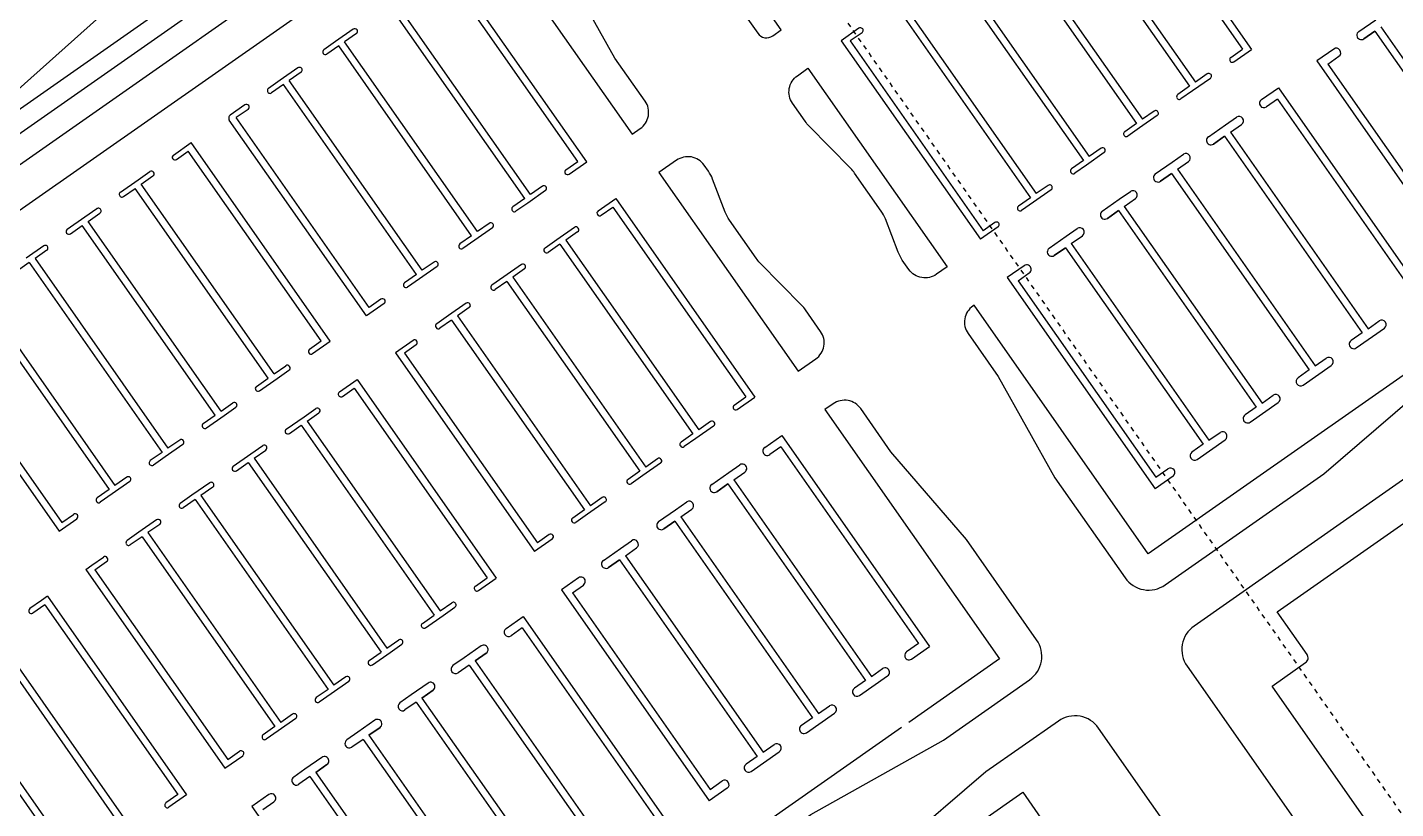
# Model space of a CAD drawing. Header units: millimetres. Extents: x 152904052 to 153933663, y 538271515 to 539240469.
# Drawn here: x 153565854 to 153569656, y 539081960 to 539084131 of the extents above; entities that cross this region are included whole.
import ezdxf

# ---------------------------------------------------------------- set-up
doc = ezdxf.new("R2010")
doc.units = ezdxf.units.MM
doc.linetypes.add('HIDDEN', pattern=[5.08, 2.54, -2.54])
doc.layers.add('BORD', color=7, linetype='Continuous')

msp = doc.modelspace()

# ---------------------------------------------------------------- linework, layer by layer
at = {"layer": 'BORD', "color": 8, "linetype": 'HIDDEN', "ltscale": 5}
msp.add_line((153528346.4, 539140965.7), (153579968.2, 539067242), dxfattribs=at)
at = {"layer": 'BORD', "color": 133}
for points in [[(153569665.9, 539086124.9), (153569538.3, 539086103.3, -0.061322), (153569513.9, 539086102.2), (153569415.1, 539086109.8, 0.061322), (153569390.7, 539086108.7), (153569303.1, 539086093.9, 0.111387), (153569003.9, 539085971.1), (153567419.1, 539084861.4, 0.410613), (153567399.8, 539084749.7), (153567575.3, 539084499), (153567785.4, 539084255.2), (153567883.7, 539084114.8, 0.414214), (153567925.5, 539084107.5), (153567949, 539084123.9), (153567492.1, 539084776.3), (153569084.1, 539085891.1, -0.111229), (153569340.3, 539085996.2), (153569987.5, 539086105.8, -0.204061)], [(153565680.1, 539083516.8), (153567073.6, 539084492.5), (153567534.8, 539083833.9), (153567534.7, 539083833.9), (153567557.3, 539083849.7, 0.414214), (153567570.8, 539083926.2), (153567487, 539084045.9), (153567329.3, 539084327), (153567154.2, 539084577.1, 0.414157), (153567042.8, 539084596.8), (153565618.4, 539083598.9)], [(153570496.4, 539083447.6), (153569096.2, 539082467.1, 0.414214), (153569076.6, 539082355.7), (153569819.5, 539081294.8, 0.414202)], [(153569842.3, 539081544.3), (153569312.8, 539082300.4), (153569406.2, 539082365.8, 0.414214), (153569410.1, 539082388), (153569327, 539082506.7), (153570482.1, 539083315.5)], [(153568283.5, 539082185), (153567836.9, 539081872.2), (153567841.5, 539081865.7, 0.415023), (153567904.3, 539081854.7), (153568031.3, 539081943.6), (153568399.7, 539082150.3), (153568638.9, 539082317.8, 0.414199), (153568658.6, 539082429.2), (153568463.8, 539082707.4), (153568253.9, 539082951.7), (153568170.1, 539083071.4, 0.414214), (153568093.5, 539083084.9), (153568070.5, 539083068.8), (153568555.9, 539082375.7), (153568304, 539082199.3)], [(153569573.7, 539081122.7), (153568830.9, 539082183.5, 0.414214), (153568719.5, 539082203.2), (153568517.9, 539082062.1), (153568274.2, 539081852.3)], [(153568177.6, 539081695.5), (153568620.2, 539082005.4), (153568704.2, 539081885.4, 0.414521)]]:
    msp.add_lwpolyline(points, format="xyb", dxfattribs=at)
at = {"layer": 'BORD', "color": 137}
msp.add_lwpolyline([(153568963.7, 539086028.5), (153565576.7, 539083656.3), (153565471.1, 539083576.7), (153565410.9, 539083527.4, 0.00001), (153565410.9, 539083527.4, 0.092426), (153565220.2, 539083301.6), (153564904.4, 539082745.9, 0.204061), (153564841.3, 539082196.3), (153564974, 539081748.9, -0.322613), (153564873.3, 539081460.3), (153564632.9, 539081292, 0.217785), (153564508.4, 539081009.7), (153564514, 539080592.5, 0.017269), (153564532.7, 539080257.2, 0.130885), (153564620.4, 539080017.5), (153564708.4, 539079891.8, 0.400928), (153565177.8, 539079802.5), (153565449.2, 539079992.6, -1.030065), (153565455.9, 539079984.7, 0.893261), (153566511.5, 539078789.2), (153568124.2, 539079918.5, -0.846295), (153568131.1, 539079911.2), (153567973.8, 539079705.5, -0.075619)], format="xyb", dxfattribs=at)
at = {"layer": 'BORD', "color": 137, "flags": 128}
msp.add_lwpolyline([(153566445.7, 539084510.4), (153565680.4, 539083827.3, 0.942757), (153565695.2, 539083808.5), (153567181.4, 539084849.2)], format="xyb", dxfattribs=at)
at = {"layer": 'BORD', "color": 133, "flags": 128}
for points in [[(153568861.7, 539084598.2), (153569231.1, 539084070.6)], [(153568869.5, 539084621.9), (153569256.1, 539084069.8)], [(153568714.3, 539084494.9), (153569083.6, 539083967.4)], [(153568730.6, 539084506.4), (153569100, 539083978.9)], [(153568583.2, 539084403.1), (153568952.6, 539083875.6)], [(153568566.8, 539084391.7), (153568936.2, 539083864.1)], [(153567408.6, 539083757.7), (153567022, 539084309.8)], [(153568419.4, 539084288.4), (153568788.7, 539083760.9)], [(153568435.7, 539084299.9), (153568805.1, 539083772.4)], [(153567383.6, 539083758.5), (153567014.3, 539084286.1)], [(153567236.2, 539083655.3), (153566866.8, 539084182.8)], [(153567252.6, 539083666.8), (153566883.2, 539084194.3)], [(153568271.9, 539084185.2), (153568641.3, 539083657.7)], [(153568288.3, 539084196.7), (153568657.7, 539083669.1)], [(153566759.9, 539084126.3), (153566710.8, 539084091.9)], [(153566768.5, 539084114), (153566735.8, 539084091.1)], [(153568165, 539084128.6), (153568115.9, 539084094.2)], [(153568173.6, 539084116.4), (153568140.9, 539084093.4)], [(153569598.7, 539084121), (153569981.3, 539083574.6)], [(153569615.1, 539084132.5), (153569997.6, 539083586.1)], [(153566710.8, 539084091.9), (153566678, 539084068.9)], [(153566719.4, 539084079.6), (153566686.6, 539084056.6)], [(153567088.8, 539083552.1), (153566719.4, 539084079.6)], [(153567105.1, 539083563.5), (153566735.8, 539084091.1)], [(153568115.9, 539084094.2), (153568502.5, 539083542.1)], [(153568140.9, 539084093.4), (153568510.2, 539083565.9)], [(153569198.3, 539084047.7), (153569231.1, 539084070.6)], [(153569206.9, 539084035.4), (153569256.1, 539084069.8)], [(153569484.4, 539084071), (153569437.1, 539084037.9)], [(153569437.1, 539084037.9), (153569848, 539083451.2)], [(153569467.6, 539084029.2), (153569498.5, 539084050.8)], [(153569467.6, 539084029.2), (153569850.2, 539083482.8)], [(153566557.2, 539083984.3), (153566524.4, 539083961.4)], [(153566606.3, 539084018.7), (153566557.2, 539083984.3)], [(153566614.9, 539084006.5), (153566582.2, 539083983.5)], [(153566951.5, 539083456), (153566582.2, 539083983.5)], [(153569141.4, 539083989.5), (153569092.2, 539083955.1)], [(153569132.8, 539084001.8), (153569100, 539083978.9)], [(153566565.8, 539083972), (153566533, 539083949.1)], [(153566935.2, 539083444.5), (153566565.8, 539083972)], [(153569083.6, 539083967.4), (153569050.9, 539083944.4)], [(153569092.2, 539083955.1), (153569059.5, 539083932.2)], [(153569283.4, 539083930.3), (153569330.6, 539083963.3)], [(153569330.6, 539083963.3), (153569741.5, 539083376.6)], [(153566458.9, 539083915.5), (153566417.9, 539083886.8)], [(153569328.4, 539083931.7), (153569297.5, 539083910.1)], [(153569328.4, 539083931.7), (153569710.9, 539083385.3)], [(153566796.3, 539083329), (153566415.5, 539083872.9)], [(153566467.5, 539083903.2), (153566434.7, 539083880.3)], [(153566804.1, 539083352.7), (153566434.7, 539083880.3)], [(153568993.9, 539083886.3), (153568944.8, 539083851.9)], [(153568985.3, 539083898.6), (153568952.6, 539083875.6)], [(153569183.2, 539083860.1), (153569214.1, 539083881.7)], [(153568936.2, 539083864.1), (153568903.4, 539083841.2)], [(153568944.8, 539083851.9), (153568912, 539083828.9)], [(153569197.3, 539083839.9), (153569228.2, 539083861.6)], [(153569197.3, 539083839.9), (153569579.9, 539083293.6)], [(153566260.2, 539083776.4), (153566309.4, 539083810.8)], [(153566696, 539083258.7), (153566309.4, 539083810.8)], [(153568837.9, 539083795.3), (153568805.1, 539083772.4)], [(153569180.9, 539083828.5), (153569563.5, 539083282.1)], [(153566268.8, 539083764.1), (153566301.6, 539083787.1)], [(153566671, 539083259.5), (153566301.6, 539083787.1)], [(153567350.9, 539083735.6), (153567383.6, 539083758.5)], [(153567359.5, 539083723.3), (153567408.6, 539083757.7)], [(153568788.7, 539083760.9), (153568756, 539083738)], [(153568846.5, 539083783), (153568797.4, 539083748.6)], [(153569035.7, 539083756.8), (153569066.6, 539083778.5)], [(153569049.9, 539083736.7), (153569080.7, 539083758.3)], [(153566161.9, 539083707.6), (153566194.7, 539083730.5)], [(153566170.5, 539083695.3), (153566203.3, 539083718.2)], [(153568797.4, 539083748.6), (153568764.6, 539083725.7)], [(153569033.5, 539083725.2), (153569416, 539083178.9)], [(153569049.9, 539083736.7), (153569432.4, 539083190.3)], [(153566112.8, 539083673.2), (153566161.9, 539083707.6)], [(153566121.4, 539083660.9), (153566154.2, 539083683.8)], [(153566523.5, 539083156.3), (153566154.2, 539083683.8)], [(153566539.9, 539083167.8), (153566170.5, 539083695.3)], [(153567285.3, 539083689.7), (153567252.6, 539083666.8)], [(153568699.1, 539083679.8), (153568649.9, 539083645.4)], [(153568690.5, 539083692.1), (153568657.7, 539083669.1)], [(153567236.2, 539083655.3), (153567203.4, 539083632.4)], [(153567244.8, 539083643), (153567212, 539083620.1)], [(153567294, 539083677.4), (153567244.8, 539083643)], [(153567440.2, 539083621.1), (153567489.3, 539083655.5)], [(153567489.3, 539083655.5), (153567875.9, 539083103.4)], [(153568641.3, 539083657.7), (153568608.5, 539083634.7)], [(153568649.9, 539083645.4), (153568617.1, 539083622.4)], [(153568888.3, 539083653.6), (153568919.2, 539083675.2)], [(153568902.4, 539083633.5), (153568933.3, 539083655.1)], [(153565965.3, 539083569.9), (153566014.5, 539083604.3)], [(153566014.5, 539083604.3), (153566047.3, 539083627.3)], [(153566023.1, 539083592), (153566055.9, 539083615)], [(153567448.8, 539083608.8), (153567481.6, 539083631.8)], [(153567481.6, 539083631.8), (153567850.9, 539083104.2)], [(153568886, 539083622), (153569268.6, 539083075.6)], [(153568902.4, 539083633.5), (153569285, 539083087.1)], [(153565973.9, 539083557.6), (153566006.7, 539083580.6)], [(153566376.1, 539083053), (153566006.7, 539083580.6)], [(153566392.5, 539083064.5), (153566023.1, 539083592)], [(153567146.5, 539083574.2), (153567097.4, 539083539.8)], [(153567137.9, 539083586.5), (153567105.1, 539083563.5)], [(153567374.7, 539083575.2), (153567325.5, 539083540.8)], [(153568551.6, 539083576.5), (153568502.5, 539083542.1)], [(153568543, 539083588.8), (153568510.2, 539083565.9)], [(153568740.9, 539083550.4), (153568771.7, 539083572)], [(153567088.8, 539083552.1), (153567056, 539083529.1)], [(153567097.4, 539083539.8), (153567064.6, 539083516.8)], [(153567325.5, 539083540.8), (153567292.7, 539083517.9)], [(153567334.1, 539083528.5), (153567301.3, 539083505.6)], [(153567334.1, 539083528.5), (153567703.5, 539083001)], [(153567383.3, 539083562.9), (153567350.5, 539083540)], [(153567350.5, 539083540), (153567719.9, 539083012.5)], [(153568755, 539083530.2), (153568785.8, 539083551.8)], [(153568755, 539083530.2), (153569137.5, 539082983.8)], [(153565899.8, 539083524), (153565850.7, 539083489.6)], [(153565908.4, 539083511.7), (153565875.6, 539083488.8)], [(153565875.6, 539083488.8), (153566245, 539082961.3)], [(153568738.6, 539083518.7), (153569121.1, 539082972.4)], [(153565859.3, 539083477.3), (153565826.5, 539083454.4)], [(153565859.3, 539083477.3), (153566228.6, 539082949.8)], [(153566992.9, 539083466.6), (153566943.8, 539083432.2)], [(153566984.3, 539083478.9), (153566951.5, 539083456)], [(153567227.2, 539083472), (153567178.1, 539083437.6)], [(153567235.8, 539083459.7), (153567203.1, 539083436.8)], [(153568624.3, 539083468.7), (153568577, 539083435.6)], [(153566935.2, 539083444.5), (153566902.4, 539083421.6)], [(153566943.8, 539083432.2), (153566911, 539083409.3)], [(153567178.1, 539083437.6), (153567145.3, 539083414.6)], [(153567186.7, 539083425.3), (153567153.9, 539083402.3)], [(153567186.7, 539083425.3), (153567556.1, 539082897.8)], [(153567203.1, 539083436.8), (153567572.4, 539082909.2)], [(153568577, 539083435.6), (153568987.9, 539082848.9)], [(153568607.5, 539083427), (153568638.4, 539083448.6)], [(153568607.5, 539083427), (153568990.1, 539082880.6)], [(153565711.8, 539083374.1), (153566081.2, 539082846.6)], [(153565728.2, 539083385.6), (153566097.6, 539082858)], [(153566836.9, 539083375.7), (153566804.1, 539083352.7)], [(153566845.5, 539083363.4), (153566796.3, 539083329)], [(153567073.6, 539083364.4), (153567024.5, 539083330)], [(153567082.2, 539083352.2), (153567049.5, 539083329.2)], [(153567024.5, 539083330), (153566991.7, 539083307.1)], [(153567033.1, 539083317.7), (153567000.3, 539083294.8)], [(153567033.1, 539083317.7), (153567402.5, 539082790.2)], [(153567049.5, 539083329.2), (153567418.8, 539082801.7)], [(153569579.9, 539083293.6), (153569610.7, 539083315.2)], [(153565569, 539083264.3), (153565942.4, 539082731)], [(153565593.9, 539083263.5), (153565950.1, 539082754.8)], [(153566926.2, 539083261.2), (153566877, 539083226.8)], [(153569563.5, 539083282.1), (153569532.6, 539083260.5)], [(153569546.8, 539083240.3), (153569624.9, 539083294.9)], [(153566638.2, 539083236.6), (153566671, 539083259.5)], [(153566646.8, 539083224.3), (153566696, 539083258.7)], [(153566877, 539083226.8), (153567263.6, 539082674.7)], [(153566934.8, 539083248.9), (153566902, 539083226)], [(153566902, 539083226), (153567271.4, 539082698.4)], [(153566539.9, 539083167.8), (153566572.7, 539083190.7)], [(153569399.4, 539083137), (153569477.4, 539083191.7)], [(153569432.4, 539083190.3), (153569463.3, 539083211.9)], [(153566490.8, 539083133.3), (153566523.5, 539083156.3)], [(153566499.4, 539083121.1), (153566548.5, 539083155.5)], [(153566548.5, 539083155.5), (153566581.3, 539083178.4)], [(153566721.4, 539083117.8), (153566770.5, 539083152.2)], [(153566770.5, 539083152.2), (153567157.1, 539082600.1)], [(153569416, 539083178.9), (153569385.2, 539083157.3)], [(153566730, 539083105.5), (153566762.8, 539083128.5)], [(153566762.8, 539083128.5), (153567132.1, 539082600.9)], [(153569285, 539083087.1), (153569315.8, 539083108.7)], [(153566392.5, 539083064.5), (153566425.2, 539083087.5)], [(153566401.1, 539083052.2), (153566433.8, 539083075.2)], [(153566623.1, 539083049), (153566655.9, 539083071.9)], [(153567818.2, 539083081.3), (153567850.9, 539083104.2)], [(153567826.8, 539083069), (153567875.9, 539083103.4)], [(153569268.6, 539083075.6), (153569237.8, 539083054)], [(153569251.9, 539083033.8), (153569330, 539083088.5)], [(153566343.3, 539083030.1), (153566376.1, 539083053)], [(153566351.9, 539083017.8), (153566401.1, 539083052.2)], [(153566573.9, 539083014.6), (153566623.1, 539083049)], [(153566631.7, 539083036.7), (153566664.5, 539083059.6)], [(153566631.7, 539083036.7), (153567001.1, 539082509.2)], [(153567752.6, 539083035.4), (153567719.9, 539083012.5)], [(153566582.5, 539083002.3), (153566615.3, 539083025.2)], [(153566615.3, 539083025.2), (153566984.7, 539082497.7)], [(153567703.5, 539083001), (153567670.7, 539082978.1)], [(153567761.3, 539083023.1), (153567712.1, 539082988.7)], [(153567903.3, 539082963.9), (153567950.5, 539082996.9)], [(153567950.5, 539082996.9), (153568361.3, 539082410.2)], [(153569137.5, 539082983.8), (153569168.4, 539083005.4)], [(153566286.4, 539082971.9), (153566237.2, 539082937.5)], [(153566277.8, 539082984.2), (153566245, 539082961.3)], [(153566475.6, 539082945.7), (153566508.4, 539082968.7)], [(153566484.2, 539082933.4), (153566517, 539082956.4)], [(153567712.1, 539082988.7), (153567679.3, 539082965.8)], [(153567948.2, 539082965.3), (153567917.4, 539082943.7)], [(153567948.2, 539082965.3), (153568330.8, 539082419)], [(153569121.1, 539082972.4), (153569090.3, 539082950.8)], [(153569104.5, 539082930.5), (153569182.5, 539082985.2)], [(153566228.6, 539082949.8), (153566195.9, 539082926.9)], [(153566237.2, 539082937.5), (153566204.5, 539082914.6)], [(153566426.5, 539082911.3), (153566475.6, 539082945.7)], [(153566435.1, 539082899), (153566467.9, 539082922)], [(153566467.9, 539082922), (153566837.2, 539082394.4)], [(153566484.2, 539082933.4), (153566853.6, 539082405.9)], [(153567613.8, 539082919.9), (153567564.7, 539082885.5)], [(153567605.2, 539082932.2), (153567572.4, 539082909.2)], [(153566130.3, 539082881), (153566097.6, 539082858)], [(153567556.1, 539082897.8), (153567523.3, 539082874.8)], [(153567564.7, 539082885.5), (153567531.9, 539082862.5)], [(153567803.1, 539082893.7), (153567833.9, 539082915.3)], [(153567817.2, 539082873.6), (153567848, 539082895.2)], [(153569037.8, 539082883.8), (153568987.9, 539082848.9)], [(153568990.1, 539082880.6), (153569023.6, 539082904.1)], [(153566081.2, 539082846.6), (153566048.4, 539082823.6)], [(153566138.9, 539082868.7), (153566089.8, 539082834.3)], [(153566361, 539082865.4), (153566311.8, 539082831)], [(153566369.6, 539082853.1), (153566336.8, 539082830.2)], [(153567800.8, 539082862.1), (153568183.3, 539082315.7)], [(153567817.2, 539082873.6), (153568199.7, 539082327.2)], [(153566089.8, 539082834.3), (153566057, 539082811.3)], [(153566311.8, 539082831), (153566279, 539082808.1)], [(153566320.4, 539082818.7), (153566287.6, 539082795.8)], [(153566320.4, 539082818.7), (153566689.8, 539082291.2)], [(153566336.8, 539082830.2), (153566706.2, 539082302.7)], [(153567460.2, 539082812.3), (153567411.1, 539082777.9)], [(153567451.6, 539082824.6), (153567418.8, 539082801.7)], [(153567655.6, 539082790.5), (153567686.5, 539082812.1)], [(153565950.1, 539082754.8), (153565982.9, 539082777.7)], [(153567402.5, 539082790.2), (153567369.7, 539082767.3)], [(153567411.1, 539082777.9), (153567378.3, 539082755)], [(153567669.7, 539082770.3), (153567700.6, 539082791.9)], [(153567669.7, 539082770.3), (153568052.3, 539082223.9)], [(153565942.4, 539082731), (153565991.5, 539082765.4)], [(153566164.4, 539082727.8), (153566131.6, 539082704.8)], [(153566213.5, 539082762.2), (153566164.4, 539082727.8)], [(153566222.1, 539082749.9), (153566189.4, 539082727)], [(153567653.3, 539082758.8), (153568035.9, 539082212.5)], [(153566173, 539082715.5), (153566140.2, 539082692.5)], [(153566173, 539082715.5), (153566542.4, 539082188)], [(153566189.4, 539082727), (153566558.7, 539082199.4)], [(153567312.8, 539082709.1), (153567263.6, 539082674.7)], [(153567304.2, 539082721.4), (153567271.4, 539082698.4)], [(153567502, 539082682.9), (153567532.9, 539082704.5)], [(153566033.3, 539082636), (153566066.1, 539082658.9)], [(153567516.1, 539082662.8), (153567547, 539082684.4)], [(153567516.1, 539082662.8), (153567898.7, 539082116.4)], [(153566016.9, 539082624.5), (153566033.3, 539082636)], [(153566016.9, 539082624.5), (153566403.5, 539082072.4)], [(153566041.9, 539082623.7), (153566074.7, 539082646.7)], [(153566041.9, 539082623.7), (153566411.3, 539082096.2)], [(153567499.7, 539082651.3), (153567882.3, 539082104.9)], [(153567099.4, 539082578), (153567132.1, 539082600.9)], [(153567108, 539082565.7), (153567157.1, 539082600.1)], [(153567385.4, 539082601.3), (153567338.2, 539082568.2)], [(153567368.7, 539082559.5), (153567399.5, 539082581.1)], [(153565894, 539082538.5), (153565861.3, 539082515.6)], [(153565910.4, 539082550), (153565894, 539082538.5)], [(153565910.4, 539082550), (153566297, 539081997.9)], [(153567338.2, 539082568.2), (153567749, 539081981.5)], [(153567368.7, 539082559.5), (153567751.2, 539082013.1)], [(153565902.6, 539082526.2), (153565869.9, 539082503.3)], [(153565902.6, 539082526.2), (153566272, 539081998.7)], [(153567001.1, 539082509.2), (153567033.8, 539082532.1)], [(153567009.7, 539082496.9), (153567042.4, 539082519.8)], [(153566951.9, 539082474.7), (153566984.7, 539082497.7)], [(153566960.5, 539082462.5), (153567009.7, 539082496.9)], [(153567184.5, 539082460.6), (153567231.7, 539082493.6)], [(153567229.4, 539082462), (153567198.6, 539082440.4)], [(153567229.4, 539082462), (153567612, 539081915.6)], [(153567231.7, 539082493.6), (153567642.5, 539081906.9)], [(153565771.6, 539082434.4), (153566141, 539081906.9)], [(153566853.6, 539082405.9), (153566886.4, 539082428.9)], [(153565755.2, 539082423), (153566124.6, 539081895.4)], [(153566804.5, 539082371.5), (153566837.2, 539082394.4)], [(153566813.1, 539082359.2), (153566862.2, 539082393.6)], [(153566862.2, 539082393.6), (153566895, 539082416.6)], [(153568330.8, 539082419), (153568297.3, 539082395.5)], [(153568311.4, 539082375.3), (153568361.3, 539082410.2)], [(153567067.9, 539082378.9), (153567037, 539082357.3)], [(153567082, 539082358.8), (153567051.1, 539082337.1)], [(153567082, 539082358.8), (153567464.5, 539081812.4)], [(153567098.3, 539082370.2), (153567480.9, 539081823.9)], [(153568199.7, 539082327.2), (153568230.6, 539082348.8)], [(153565607.8, 539082319.7), (153565977.1, 539081792.2)], [(153565624.1, 539082331.2), (153565993.5, 539081803.7)], [(153566747.6, 539082313.3), (153566698.4, 539082278.9)], [(153566738.9, 539082325.6), (153566706.2, 539082302.7)], [(153568183.3, 539082315.7), (153568152.5, 539082294.1)], [(153568166.7, 539082273.9), (153568244.7, 539082328.6)], [(153566689.8, 539082291.2), (153566657, 539082268.3)], [(153566698.4, 539082278.9), (153566665.6, 539082256)], [(153566920.4, 539082275.7), (153566889.5, 539082254)], [(153566934.5, 539082255.5), (153566903.6, 539082233.9)], [(153566934.5, 539082255.5), (153567317.1, 539081709.2)], [(153566950.9, 539082267), (153567333.5, 539081720.6)], [(153568052.3, 539082223.9), (153568083.1, 539082245.5)], [(153566600.1, 539082210.1), (153566551, 539082175.7)], [(153566591.5, 539082222.4), (153566558.7, 539082199.4)], [(153568035.9, 539082212.5), (153568005.1, 539082190.9)], [(153568019.2, 539082170.6), (153568097.3, 539082225.3)], [(153566542.4, 539082188), (153566509.6, 539082165)], [(153566551, 539082175.7), (153566518.2, 539082152.7)], [(153566773, 539082172.4), (153566742.1, 539082150.8)], [(153566803.5, 539082163.8), (153567186, 539081617.4)], [(153566787.1, 539082152.3), (153566756.2, 539082130.7)], [(153566787.1, 539082152.3), (153567169.6, 539081605.9)], [(153567898.7, 539082116.4), (153567929.5, 539082138)], [(153566403.5, 539082072.4), (153566452.7, 539082106.8)], [(153566411.3, 539082096.2), (153566444.1, 539082119.1)], [(153567882.3, 539082104.9), (153567851.5, 539082083.3)], [(153567865.6, 539082063.1), (153567943.7, 539082117.8)], [(153566625.5, 539082069.2), (153566594.6, 539082047.6)], [(153566639.6, 539082049), (153566608.7, 539082027.4)], [(153566639.6, 539082049), (153567022.2, 539081502.7)], [(153566656, 539082060.5), (153567038.6, 539081514.1)], [(153567798.9, 539082016.4), (153567749, 539081981.5)], [(153567751.2, 539082013.1), (153567784.8, 539082036.6)], [(153566272, 539081998.7), (153566239.3, 539081975.7)], [(153566297, 539081997.9), (153566247.9, 539081963.4)], [(153566525.3, 539081999), (153566478.1, 539081965.9)], [(153566508.6, 539081957.3), (153566539.4, 539081978.9)], [(153566478.1, 539081965.9), (153566888.9, 539081379.2)]]:
    msp.add_lwpolyline(points, dxfattribs=at)
at = {"layer": 'BORD', "color": 133}
for points in [[(153569553.7, 539084119.5), (153569601, 539084152.6)], [(153569136, 539083827), (153569183.2, 539083860.1)], [(153568988.5, 539083723.8), (153569035.7, 539083756.8)], [(153568841.1, 539083620.5), (153568888.3, 539083653.6)], [(153568693.6, 539083517.3), (153568740.9, 539083550.4)], [(153567755.8, 539082860.6), (153567803.1, 539082893.7)], [(153567608.4, 539082757.4), (153567655.6, 539082790.5)], [(153567454.8, 539082649.8), (153567502, 539082682.9)], [(153567115.1, 539082412), (153567067.9, 539082378.9)], [(153566967.6, 539082308.7), (153566920.4, 539082275.7)], [(153566820.2, 539082205.5), (153566773, 539082172.4)], [(153566672.7, 539082102.2), (153566625.5, 539082069.2)]]:
    msp.add_lwpolyline(points, dxfattribs=at)
at = {"layer": 'BORD', "color": 133, "flags": 128}
for points in [[(153566768.5, 539084114, 1), (153566759.9, 539084126.3)], [(153568173.6, 539084116.4, 1), (153568165, 539084128.6)], [(153569553.7, 539084119.5, 1.004253), (153569567.8, 539084099.4)], [(153566678, 539084068.9, 1), (153566686.6, 539084056.6)], [(153569498.5, 539084050.8, 1), (153569484.3, 539084071)], [(153569198.3, 539084047.7, 1), (153569206.9, 539084035.4)], [(153566614.9, 539084006.5, 1), (153566606.3, 539084018.7)], [(153569141.4, 539083989.5, 1), (153569132.8, 539084001.8)], [(153566524.4, 539083961.4, 1), (153566533, 539083949.1)], [(153569050.9, 539083944.4, 1), (153569059.5, 539083932.2)], [(153566467.5, 539083903.2, 1), (153566458.9, 539083915.5)], [(153569283.4, 539083930.3, 1), (153569297.5, 539083910.1)], [(153566417.9, 539083886.8, 0.414214), (153566415.5, 539083872.9)], [(153568993.9, 539083886.3, 1), (153568985.3, 539083898.6)], [(153569228.2, 539083861.6, 1), (153569214.1, 539083881.7)], [(153568903.4, 539083841.2, 1), (153568912, 539083828.9)], [(153568846.5, 539083783, 1), (153568837.9, 539083795.3)], [(153569136, 539083827, 1.004253), (153569150.1, 539083806.9)], [(153566260.2, 539083776.4, 1), (153566268.8, 539083764.1)], [(153569080.7, 539083758.3, 1), (153569066.6, 539083778.5)], [(153566203.3, 539083718.2, 1), (153566194.7, 539083730.5)], [(153567350.9, 539083735.6, 1), (153567359.5, 539083723.3)], [(153568756, 539083738, 1), (153568764.6, 539083725.7)], [(153568988.5, 539083723.8, 1.004253), (153569002.6, 539083703.6)], [(153567294, 539083677.4, 1), (153567285.3, 539083689.7)], [(153568699.1, 539083679.8, 1), (153568690.5, 539083692.1)], [(153566112.8, 539083673.2, 1), (153566121.4, 539083660.9)], [(153568933.3, 539083655.1, 1), (153568919.2, 539083675.2)], [(153566055.9, 539083615, 1), (153566047.3, 539083627.3)], [(153567203.4, 539083632.4, 1), (153567212, 539083620.1)], [(153567440.2, 539083621.1, 1), (153567448.8, 539083608.8)], [(153568608.5, 539083634.7, 1), (153568617.1, 539083622.4)], [(153568841.1, 539083620.5, 1.004253), (153568855.2, 539083600.4)], [(153565965.3, 539083569.9, 1), (153565973.9, 539083557.6)], [(153567146.5, 539083574.2, 1), (153567137.9, 539083586.5)], [(153567383.3, 539083562.9, 1), (153567374.7, 539083575.2)], [(153568551.6, 539083576.5, 1), (153568543, 539083588.8)], [(153568785.8, 539083551.8, 1), (153568771.7, 539083572)], [(153567056, 539083529.1, 1), (153567064.6, 539083516.8)], [(153565908.4, 539083511.7, 1), (153565899.8, 539083524)], [(153567292.7, 539083517.9, 1), (153567301.3, 539083505.6)], [(153568693.6, 539083517.3, 1.004253), (153568707.7, 539083497.1)], [(153566992.9, 539083466.6, 1), (153566984.3, 539083478.9)], [(153567235.8, 539083459.7, 1), (153567227.2, 539083472)], [(153568638.4, 539083448.6, 1), (153568624.2, 539083468.8)], [(153566902.4, 539083421.6, 1), (153566911, 539083409.3)], [(153567145.3, 539083414.6, 1), (153567153.9, 539083402.3)], [(153566845.5, 539083363.4, 1), (153566836.9, 539083375.7)], [(153567082.2, 539083352.2, 1), (153567073.6, 539083364.4)], [(153566991.7, 539083307.1, 1), (153567000.3, 539083294.8)], [(153569624.9, 539083294.9, 1), (153569610.7, 539083315.2)], [(153566934.8, 539083248.9, 1), (153566926.2, 539083261.2)], [(153569532.6, 539083260.5, 1), (153569546.8, 539083240.3)], [(153566638.2, 539083236.6, 1), (153566646.8, 539083224.3)], [(153566581.3, 539083178.4, 1), (153566572.7, 539083190.7)], [(153569477.4, 539083191.7, 1), (153569463.3, 539083211.9)], [(153569385.2, 539083157.3, 1), (153569399.4, 539083137)], [(153566490.8, 539083133.3, 1), (153566499.4, 539083121.1)], [(153566721.4, 539083117.8, 1), (153566730, 539083105.5)], [(153569330, 539083088.5, 1), (153569315.8, 539083108.7)], [(153566433.8, 539083075.2, 1), (153566425.2, 539083087.5)], [(153566664.5, 539083059.6, 1), (153566655.9, 539083071.9)], [(153567818.2, 539083081.3, 1), (153567826.8, 539083069)], [(153567761.3, 539083023.1, 1), (153567752.6, 539083035.4)], [(153569237.8, 539083054, 1), (153569251.9, 539083033.8)], [(153566343.3, 539083030.1, 1), (153566351.9, 539083017.8)], [(153566573.9, 539083014.6, 1), (153566582.5, 539083002.3)], [(153569182.5, 539082985.2, 1), (153569168.4, 539083005.4)], [(153566286.4, 539082971.9, 1), (153566277.8, 539082984.2)], [(153566517, 539082956.4, 1), (153566508.4, 539082968.7)], [(153567670.7, 539082978.1, 1), (153567679.3, 539082965.8)], [(153567903.2, 539082963.9, 1), (153567917.4, 539082943.7)], [(153566195.9, 539082926.9, 1), (153566204.5, 539082914.6)], [(153567613.8, 539082919.9, 1), (153567605.2, 539082932.2)], [(153569090.3, 539082950.8, 1), (153569104.5, 539082930.5)], [(153566138.9, 539082868.7, 1), (153566130.3, 539082881)], [(153566426.5, 539082911.3, 1), (153566435.1, 539082899)], [(153567848, 539082895.2, 1), (153567833.9, 539082915.3)], [(153569037.8, 539082883.8, 1), (153569023.6, 539082904.1)], [(153566369.6, 539082853.1, 1), (153566361, 539082865.4)], [(153567523.3, 539082874.8, 1), (153567531.9, 539082862.5)], [(153567755.8, 539082860.6, 1.004253), (153567769.9, 539082840.5)], [(153566048.4, 539082823.6, 1), (153566057, 539082811.3)], [(153566279, 539082808.1, 1), (153566287.6, 539082795.8)], [(153567460.2, 539082812.3, 1), (153567451.6, 539082824.6)], [(153567700.6, 539082791.9, 1), (153567686.5, 539082812.1)], [(153565991.5, 539082765.4, 1), (153565982.9, 539082777.7)], [(153567369.7, 539082767.3, 1), (153567378.3, 539082755)], [(153566222.1, 539082749.9, 1), (153566213.5, 539082762.2)], [(153567608.4, 539082757.4, 1.004253), (153567622.5, 539082737.2)], [(153566131.6, 539082704.8, 1), (153566140.2, 539082692.5)], [(153567312.8, 539082709.1, 1), (153567304.2, 539082721.4)], [(153567547, 539082684.4, 1), (153567532.9, 539082704.5)], [(153566074.7, 539082646.7, 1), (153566066.1, 539082658.9)], [(153567454.8, 539082649.8, 1.004253), (153567468.9, 539082629.7)], [(153567099.4, 539082578, 1), (153567108, 539082565.7)], [(153567399.5, 539082581.1, 1), (153567385.4, 539082601.3)], [(153565861.3, 539082515.6, 1), (153565869.9, 539082503.3)], [(153567042.4, 539082519.8, 1), (153567033.8, 539082532.1)], [(153566951.9, 539082474.7, 1), (153566960.5, 539082462.5)], [(153566895, 539082416.6, 1), (153566886.4, 539082428.9)], [(153567184.4, 539082460.6, 1), (153567198.6, 539082440.4)], [(153567129.2, 539082391.8, 1.004253), (153567115.1, 539082412)], [(153568297.3, 539082395.5, 1), (153568311.4, 539082375.3)], [(153566804.5, 539082371.5, 1), (153566813.1, 539082359.2)], [(153567037, 539082357.3, 1), (153567051.1, 539082337.1)], [(153568244.7, 539082328.6, 1), (153568230.6, 539082348.8)], [(153566747.6, 539082313.3, 1), (153566738.9, 539082325.6)], [(153566981.7, 539082288.6, 1.004253), (153566967.6, 539082308.7)], [(153568152.5, 539082294.1, 1), (153568166.7, 539082273.9)], [(153566657, 539082268.3, 1), (153566665.6, 539082256)], [(153566889.5, 539082254, 1), (153566903.6, 539082233.9)], [(153568097.3, 539082225.3, 1), (153568083.1, 539082245.5)], [(153566600.1, 539082210.1, 1), (153566591.5, 539082222.4)], [(153566834.3, 539082185.4, 1.004253), (153566820.2, 539082205.5)], [(153566509.6, 539082165, 1), (153566518.2, 539082152.7)], [(153568005.1, 539082190.9, 1), (153568019.2, 539082170.6)], [(153566452.7, 539082106.8, 1), (153566444.1, 539082119.1)], [(153566742.1, 539082150.8, 1), (153566756.2, 539082130.7)], [(153567943.7, 539082117.8, 1), (153567929.5, 539082138)], [(153566686.8, 539082082.1, 1.004253), (153566672.7, 539082102.2)], [(153567851.5, 539082083.3, 1), (153567865.6, 539082063.1)], [(153566594.6, 539082047.6, 1), (153566608.7, 539082027.4)], [(153567798.9, 539082016.4, 1), (153567784.8, 539082036.6)], [(153566239.3, 539081975.7, 1), (153566247.9, 539081963.4)], [(153566539.4, 539081978.9, 1), (153566525.2, 539081999.1)]]:
    msp.add_lwpolyline(points, format="xyb", dxfattribs=at)
at = {"layer": 'BORD', "color": 133}
for points in [[(153569598.7, 539084121), (153569567.8, 539084099.4)], [(153569180.9, 539083828.5), (153569150.1, 539083806.9)], [(153569033.5, 539083725.2), (153569002.6, 539083703.6)], [(153568886, 539083622), (153568855.2, 539083600.4)], [(153568738.6, 539083518.7), (153568707.7, 539083497.1)], [(153567800.8, 539082862.1), (153567769.9, 539082840.5)], [(153567653.3, 539082758.8), (153567622.5, 539082737.2)], [(153567499.7, 539082651.3), (153567468.9, 539082629.7)], [(153567098.3, 539082370.2), (153567129.2, 539082391.8)], [(153566950.9, 539082267), (153566981.7, 539082288.6)], [(153566803.5, 539082163.8), (153566834.3, 539082185.4)], [(153566656, 539082060.5), (153566686.8, 539082082.1)]]:
    msp.add_lwpolyline(points, close=True, dxfattribs=at)
for points in [[(153568410.1, 539083465.4), (153568380.6, 539083444.8, -0.414214), (153568304, 539083458.3), (153568285.5, 539083484.6, -0.061322), (153568274.1, 539083506.2), (153568238.6, 539083598.7, 0.061322), (153568227.2, 539083620.3), (153568152.9, 539083726.3, 0.041311), (153568142.4, 539083739), (153568026.2, 539083857.4, -0.041311), (153568015.6, 539083870.1), (153567980.5, 539083920.3, -0.414214), (153567994, 539083996.9), (153568023.4, 539084017.5)], [(153567995.9, 539083175.4), (153568044.9, 539083209.7, 0.414214), (153568058.4, 539083286.3), (153568016.7, 539083345.8, 0.041311), (153568006.2, 539083358.5), (153567890, 539083476.9, -0.041311), (153567879.4, 539083489.6), (153567805.2, 539083595.6, -0.061322), (153567793.7, 539083617.2), (153567758.3, 539083709.7, 0.061322), (153567746.8, 539083731.3), (153567734.9, 539083748.3, 0.414214), (153567658.3, 539083761.8), (153567609.3, 539083727.5)], [(153568968.8, 539082667.5), (153568484.7, 539083358.8), (153568481.7, 539083356.7, 0.414214), (153568468.2, 539083280.1), (153568552, 539083160.4), (153568709.7, 539082879.4), (153568904.4, 539082601.3, 0.414214), (153569015.9, 539082581.6), (153569456.9, 539082890.5), (153569700.9, 539083100.4), (153569820.9, 539083184.4, 0.414214), (153569834.4, 539083261), (153569828.5, 539083269.4)]]:
    msp.add_lwpolyline(points, format="xyb", close=True, dxfattribs=at)

doc.saveas('drawing.dxf')
